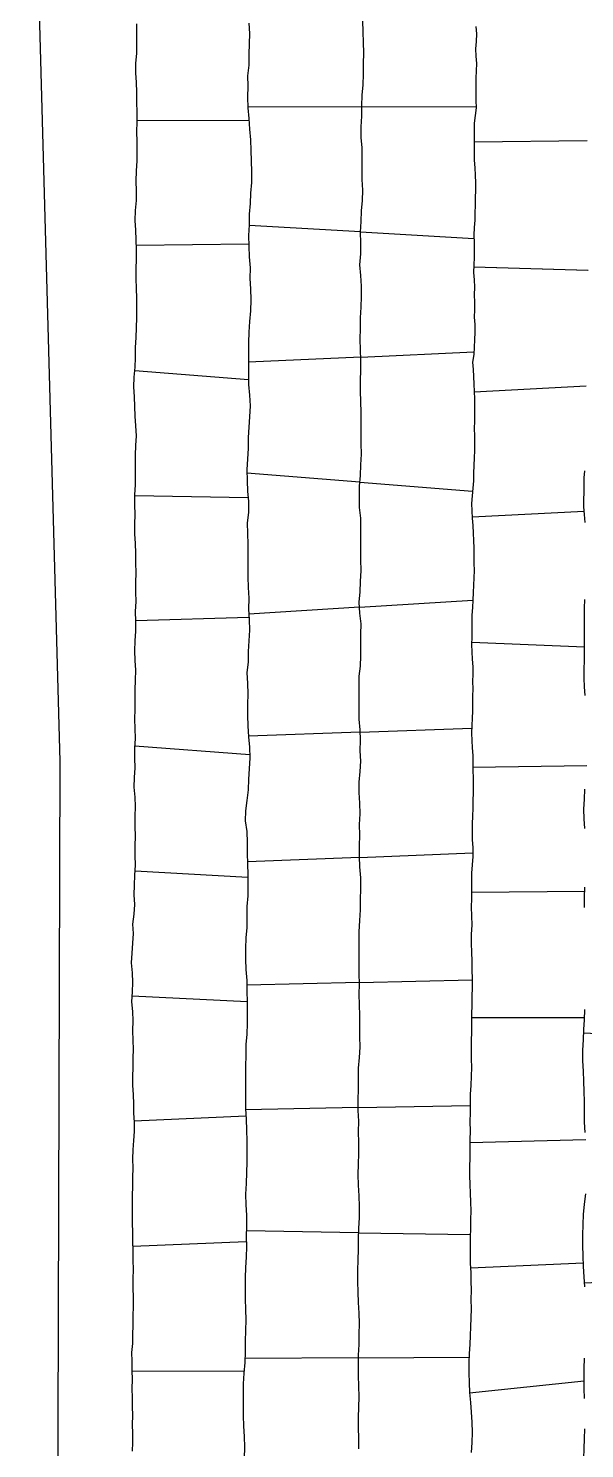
# Model space of a CAD drawing. Extents: x 703186 to 703989, y 1560402 to 1561368.
# Drawn here: x 703186.1 to 703208.3, y 1560793.9 to 1560850.6 of the extents above; entities that cross this region are included whole.
import ezdxf

# ---------------------------------------------------------------- set-up
doc = ezdxf.new("R2010")
doc.units = 0
for name, color, linetype in [('10124_2002_REAL', 30, 'Continuous'), ('AGROCAD PLL', 7, 'Continuous'), ('PANTE_2002', 7, 'Continuous')]:
    doc.layers.add(name, color=color, linetype=linetype)

msp = doc.modelspace()

# ---------------------------------------------------------------- linework, layer by layer
at = {"layer": '10124_2002_REAL'}
for points in [[(703190.2199, 1560793.8314), (703190.2363, 1560794.1777), (703190.2308, 1560794.5322), (703190.2232, 1560794.8897), (703190.2289, 1560795.2489), (703190.2241, 1560795.6084), (703190.224, 1560795.9607), (703190.2127, 1560796.3291), (703190.2139, 1560796.6902), (703190.2123, 1560797.056), (703190.2022, 1560797.4212), (703190.1994, 1560797.7708), (703190.2294, 1560798.1321), (703190.2356, 1560798.4874), (703190.2506, 1560798.8549), (703190.2529, 1560799.2342), (703190.258, 1560799.6079), (703190.2629, 1560799.9747), (703190.2496, 1560800.3408), (703190.249, 1560800.7162), (703190.2635, 1560801.0883), (703190.251, 1560801.4515), (703190.2425, 1560801.8289), (703190.2274, 1560802.2019), (703190.2269, 1560802.5702), (703190.2263, 1560802.9398), (703190.2142, 1560803.2958), (703190.2237, 1560803.67), (703190.2212, 1560804.0408), (703190.2324, 1560804.3977), (703190.2379, 1560804.7729), (703190.2408, 1560805.1302), (703190.2345, 1560805.4991), (703190.2413, 1560805.8662), (703190.2698, 1560806.2297), (703190.2939, 1560806.596), (703190.2943, 1560806.9639), (703190.2778, 1560807.3279), (703190.2713, 1560807.6918), (703190.2609, 1560808.0767), (703190.2389, 1560808.4329), (703190.2377, 1560808.7846), (703190.2462, 1560809.1538), (703190.2435, 1560809.5176), (703190.2538, 1560809.8829), (703190.2532, 1560810.235), (703190.2293, 1560810.6219), (703190.2438, 1560811.0125), (703190.2287, 1560811.3868), (703190.1994, 1560811.7697), (703190.2199, 1560812.1709), (703190.2382, 1560812.5502), (703190.2204, 1560812.9335), (703190.186, 1560813.3284), (703190.2035, 1560813.7155), (703190.2395, 1560814.1113), (703190.2638, 1560814.4992), (703190.237, 1560814.8768), (703190.2831, 1560815.2726), (703190.3098, 1560815.661), (703190.2861, 1560816.0463), (703190.2938, 1560816.4331), (703190.3192, 1560816.8289), (703190.3415, 1560817.2253), (703190.3282, 1560817.6105), (703190.3254, 1560818.0025), (703190.3351, 1560818.3895), (703190.3307, 1560818.7706), (703190.3278, 1560819.1699), (703190.3358, 1560819.5662), (703190.3232, 1560819.9476), (703190.2855, 1560820.3399), (703190.2937, 1560820.7266), (703190.3209, 1560821.1117), (703190.3157, 1560821.5052), (703190.3111, 1560821.8979), (703190.3416, 1560822.294), (703190.3231, 1560822.6824), (703190.3151, 1560823.0653), (703190.3316, 1560823.4556), (703190.32, 1560823.844), (703190.325, 1560824.2276), (703190.3357, 1560824.6214), (703190.3479, 1560825.0127), (703190.3314, 1560825.4017), (703190.3122, 1560825.7907), (703190.3257, 1560826.1857), (703190.3467, 1560826.5768), (703190.3492, 1560826.9721), (703190.3372, 1560827.362), (703190.3608, 1560827.7526), (703190.35, 1560828.1348), (703190.3572, 1560828.5148), (703190.3638, 1560828.9046), (703190.3494, 1560829.3012), (703190.3475, 1560829.6893), (703190.3353, 1560830.078), (703190.3147, 1560830.4534), (703190.3175, 1560830.841), (703190.3238, 1560831.2259), (703190.3099, 1560831.6234), (703190.3175, 1560832.0175), (703190.3352, 1560832.4146), (703190.3429, 1560832.8076), (703190.3395, 1560833.2032), (703190.3409, 1560833.5948), (703190.358, 1560833.9871), (703190.3744, 1560834.378), (703190.3581, 1560834.7689), (703190.3297, 1560835.1594), (703190.3065, 1560835.5507), (703190.2951, 1560835.9345), (703190.2793, 1560836.3241), (703190.2929, 1560836.714), (703190.3244, 1560837.1093), (703190.3342, 1560837.4931), (703190.3432, 1560837.8993), (703190.3645, 1560838.2967), (703190.3858, 1560838.6917), (703190.3928, 1560839.0936), (703190.3874, 1560839.4838), (703190.395, 1560839.8731), (703190.3843, 1560840.2587), (703190.3666, 1560840.6506), (703190.3711, 1560841.0425), (703190.3793, 1560841.4279), (703190.374, 1560841.816), (703190.3692, 1560842.2013), (703190.35, 1560842.5915), (703190.3274, 1560842.976), (703190.3436, 1560843.3699), (703190.3754, 1560843.7639), (703190.3731, 1560844.1569), (703190.3696, 1560844.5464), (703190.3829, 1560844.9493), (703190.4073, 1560845.3503), (703190.4049, 1560845.7363), (703190.407, 1560846.1267), (703190.3918, 1560846.5167), (703190.4056, 1560846.914), (703190.4073, 1560847.3029), (703190.3887, 1560847.6987), (703190.3877, 1560848.0913), (703190.3835, 1560848.4795), (703190.3556, 1560848.8635), (703190.3514, 1560849.2515), (703190.3874, 1560849.6427), (703190.3882, 1560850.0388), (703190.3886, 1560850.4341), (703190.3905, 1560850.8181)], [(703194.8694, 1560850.8546), (703194.8936, 1560850.4388), (703194.8733, 1560850.0247), (703194.8627, 1560849.6136), (703194.8587, 1560849.1753), (703194.8154, 1560848.7518), (703194.8284, 1560848.3294), (703194.8114, 1560847.8997), (703194.8185, 1560847.4657), (703194.8631, 1560847.0427), (703194.894, 1560846.6192), (703194.9365, 1560846.1933), (703194.9474, 1560845.7688), (703194.9512, 1560845.3495), (703194.9727, 1560844.909), (703194.9689, 1560844.49), (703194.9319, 1560844.0689), (703194.9111, 1560843.6465), (703194.8813, 1560843.2197), (703194.8756, 1560842.8018), (703194.8548, 1560842.3688), (703194.8606, 1560841.944), (703194.8765, 1560841.5176), (703194.9127, 1560841.0836), (703194.9045, 1560840.6554), (703194.925, 1560840.2364), (703194.9485, 1560839.8072), (703194.9337, 1560839.3695), (703194.8891, 1560838.9445), (703194.8613, 1560838.5164), (703194.8486, 1560838.0947), (703194.8499, 1560837.6797), (703194.8523, 1560837.2682), (703194.8524, 1560836.8527), (703194.848, 1560836.4164), (703194.884, 1560835.9956), (703194.922, 1560835.5644), (703194.893, 1560835.1296), (703194.8601, 1560834.7136), (703194.8421, 1560834.3016), (703194.8319, 1560833.8783), (703194.8068, 1560833.4443), (703194.7837, 1560833.0259), (703194.8039, 1560832.5823), (703194.8145, 1560832.1634), (703194.8493, 1560831.7518), (703194.8478, 1560831.3173), (703194.7927, 1560830.8983), (703194.811, 1560830.4725), (703194.8288, 1560830.0477), (703194.8231, 1560829.6122), (703194.8189, 1560829.1783), (703194.8193, 1560828.7495), (703194.8333, 1560828.3168), (703194.861, 1560827.8897), (703194.8539, 1560827.4581), (703194.8725, 1560827.038), (703194.8841, 1560826.6116), (703194.8653, 1560826.1853), (703194.8348, 1560825.7641), (703194.8359, 1560825.3407), (703194.7876, 1560824.9168), (703194.8102, 1560824.4893), (703194.8249, 1560824.0652), (703194.8173, 1560823.6405), (703194.813, 1560823.2106), (703194.8257, 1560822.7883), (703194.8512, 1560822.3557), (703194.8857, 1560821.9406), (703194.9097, 1560821.521), (703194.8734, 1560821.0746), (703194.8507, 1560820.6576), (703194.8309, 1560820.2424), (703194.7789, 1560819.8178), (703194.7333, 1560819.4031), (703194.7202, 1560819.0001), (703194.7851, 1560818.5767), (703194.803, 1560818.1396), (703194.7958, 1560817.7114), (703194.8173, 1560817.2839), (703194.8265, 1560816.8499), (703194.8211, 1560816.4266), (703194.8175, 1560816.0064), (703194.7881, 1560815.5847), (703194.7877, 1560815.1607), (703194.7811, 1560814.7435), (703194.7486, 1560814.3291), (703194.7259, 1560813.9028), (703194.7318, 1560813.4755), (703194.7455, 1560813.059), (703194.7799, 1560812.6198), (703194.7889, 1560812.1965), (703194.7913, 1560811.7675), (703194.7995, 1560811.3381), (703194.8001, 1560810.9076), (703194.7868, 1560810.4852), (703194.7448, 1560810.0698), (703194.7411, 1560809.6281), (703194.7319, 1560809.204), (703194.7252, 1560808.785), (703194.737, 1560808.3499), (703194.7298, 1560807.9189), (703194.7253, 1560807.5042), (703194.7601, 1560807.0863), (703194.7751, 1560806.6515), (703194.778, 1560806.2281), (703194.7807, 1560805.7915), (703194.7822, 1560805.3739), (703194.7684, 1560804.9532), (703194.7532, 1560804.5226), (703194.7371, 1560804.0973), (703194.7469, 1560803.6663), (703194.7685, 1560803.25), (703194.7685, 1560802.8275), (703194.7608, 1560802.4055), (703194.7669, 1560801.9972), (703194.7637, 1560801.5768), (703194.7337, 1560801.1686), (703194.7157, 1560800.7525), (703194.7235, 1560800.3293), (703194.7199, 1560799.9152), (703194.7355, 1560799.494), (703194.7419, 1560799.07), (703194.7274, 1560798.6473), (703194.7234, 1560798.2257), (703194.7208, 1560797.7927), (703194.7025, 1560797.3645), (703194.6634, 1560796.9447), (703194.6406, 1560796.5187), (703194.6336, 1560796.1057), (703194.6344, 1560795.6879), (703194.6398, 1560795.2611), (703194.6446, 1560794.8353), (703194.6742, 1560794.4136), (703194.6947, 1560793.989), (703194.6771, 1560793.5551)], [(703199.2491, 1560793.9294), (703199.2516, 1560794.3496), (703199.2409, 1560794.7639), (703199.2372, 1560795.1688), (703199.2572, 1560795.5848), (703199.2662, 1560796.004), (703199.2513, 1560796.4273), (703199.2479, 1560796.8491), (703199.2445, 1560797.2587), (703199.2424, 1560797.669), (703199.2657, 1560798.0853), (703199.2731, 1560798.5035), (703199.2819, 1560798.9233), (703199.2668, 1560799.3437), (703199.2465, 1560799.7604), (703199.2303, 1560800.1822), (703199.2178, 1560800.6078), (703199.2183, 1560801.0394), (703199.2248, 1560801.4695), (703199.2407, 1560801.8776), (703199.242, 1560802.3041), (703199.2491, 1560802.7327), (703199.2766, 1560803.1488), (703199.2777, 1560803.5946), (703199.2643, 1560804.0205), (703199.2469, 1560804.4465), (703199.231, 1560804.8779), (703199.238, 1560805.296), (703199.2555, 1560805.7172), (703199.2535, 1560806.1501), (703199.2478, 1560806.5849), (703199.2579, 1560807.0049), (703199.2331, 1560807.4285), (703199.2243, 1560807.8686), (703199.2424, 1560808.2773), (703199.2392, 1560808.6991), (703199.2392, 1560809.1219), (703199.2789, 1560809.5493), (703199.3029, 1560809.9646), (703199.2996, 1560810.3887), (703199.2934, 1560810.8135), (703199.2914, 1560811.2323), (703199.2835, 1560811.6538), (703199.2712, 1560812.0748), (703199.2807, 1560812.4812), (703199.2706, 1560812.9055), (703199.2673, 1560813.3336), (703199.2708, 1560813.76), (703199.2693, 1560814.1666), (703199.2693, 1560814.5729), (703199.2901, 1560815.0142), (703199.3183, 1560815.4436), (703199.3199, 1560815.8616), (703199.3306, 1560816.2854), (703199.34, 1560816.7192), (703199.296, 1560817.1585), (703199.2793, 1560817.5705), (703199.2853, 1560818.0033), (703199.2945, 1560818.4317), (703199.2816, 1560818.8578), (703199.3027, 1560819.2834), (703199.2969, 1560819.7059), (703199.2674, 1560820.1315), (703199.2648, 1560820.5406), (703199.3043, 1560820.9675), (703199.3287, 1560821.3767), (703199.3145, 1560821.8014), (703199.3169, 1560822.2262), (703199.302, 1560822.6367), (703199.2725, 1560823.0596), (703199.2702, 1560823.4868), (703199.2662, 1560823.9118), (703199.2621, 1560824.3387), (703199.2731, 1560824.7725), (703199.3196, 1560825.18), (703199.3375, 1560825.5906), (703199.3295, 1560826.0256), (703199.3331, 1560826.4489), (703199.3493, 1560826.8698), (703199.3016, 1560827.2955), (703199.2745, 1560827.7259), (703199.3046, 1560828.1434), (703199.3233, 1560828.5549), (703199.351, 1560829.0004), (703199.3384, 1560829.4177), (703199.3386, 1560829.8293), (703199.33, 1560830.2444), (703199.3379, 1560830.6579), (703199.3316, 1560831.0818), (703199.2811, 1560831.5125), (703199.2814, 1560831.9502), (703199.2833, 1560832.369), (703199.3176, 1560832.7923), (703199.3411, 1560833.2132), (703199.356, 1560833.6352), (703199.3544, 1560834.0676), (703199.3493, 1560834.4752), (703199.3455, 1560834.8861), (703199.3462, 1560835.3072), (703199.3384, 1560835.74), (703199.317, 1560836.1631), (703199.3247, 1560836.5838), (703199.3317, 1560836.998), (703199.3411, 1560837.4086), (703199.3225, 1560837.8135), (703199.3126, 1560838.233), (703199.3203, 1560838.6639), (703199.3238, 1560839.089), (703199.3423, 1560839.51), (703199.3569, 1560839.9369), (703199.3625, 1560840.3519), (703199.3317, 1560840.7723), (703199.2935, 1560841.2001), (703199.3329, 1560841.6398), (703199.3288, 1560842.0809), (703199.3215, 1560842.5038), (703199.3465, 1560842.9328), (703199.3563, 1560843.3581), (703199.4047, 1560843.7659), (703199.4163, 1560844.1872), (703199.3936, 1560844.6092), (703199.3879, 1560845.0267), (703199.3829, 1560845.4415), (703199.3846, 1560845.8722), (703199.3501, 1560846.2846), (703199.3447, 1560846.7102), (703199.3789, 1560847.1332), (703199.3779, 1560847.5476), (703199.3877, 1560847.9698), (703199.4331, 1560848.3941), (703199.4359, 1560848.8131), (703199.4464, 1560849.2307), (703199.4528, 1560849.66), (703199.4363, 1560850.0804), (703199.4217, 1560850.5051), (703199.4198, 1560850.9439)], [(703203.9305, 1560850.7226), (703203.9456, 1560850.4251), (703203.9347, 1560850.1186), (703203.906, 1560849.8236), (703203.9199, 1560849.5331), (703203.9509, 1560849.2436), (703203.9411, 1560848.9533), (703203.9223, 1560848.6539), (703203.9257, 1560848.3575), (703203.9216, 1560848.0628), (703203.9319, 1560847.7653), (703203.9352, 1560847.4636), (703203.9022, 1560847.1578), (703203.8643, 1560846.8547), (703203.8583, 1560846.5586), (703203.8545, 1560846.2636), (703203.8574, 1560845.9708), (703203.8628, 1560845.6737), (703203.8646, 1560845.3776), (703203.884, 1560845.074), (703203.897, 1560844.7757), (703203.9098, 1560844.4744), (703203.9075, 1560844.1776), (703203.9005, 1560843.8744), (703203.9019, 1560843.5737), (703203.8908, 1560843.2777), (703203.8838, 1560842.9796), (703203.856, 1560842.6901), (703203.8486, 1560842.3893), (703203.8552, 1560842.09), (703203.8608, 1560841.7989), (703203.8562, 1560841.5), (703203.8466, 1560841.1985), (703203.8376, 1560840.8986), (703203.8552, 1560840.604), (703203.8732, 1560840.3028), (703203.8654, 1560840.0067), (703203.8787, 1560839.7059), (703203.8685, 1560839.4054), (703203.8634, 1560839.1118), (703203.8846, 1560838.8143), (703203.8873, 1560838.5139), (703203.878, 1560838.2116), (703203.8555, 1560837.9126), (703203.8399, 1560837.6141), (703203.7978, 1560837.317), (703203.8129, 1560837.025), (703203.8328, 1560836.7367), (703203.8441, 1560836.4403), (703203.8572, 1560836.1444), (703203.8729, 1560835.8461), (703203.867, 1560835.5484), (703203.8679, 1560835.2491), (703203.8673, 1560834.9555), (703203.862, 1560834.6598), (703203.8662, 1560834.3767), (703203.8698, 1560834.0779), (703203.8696, 1560833.7902), (703203.8598, 1560833.4929), (703203.846, 1560833.1939), (703203.8388, 1560832.8865), (703203.8324, 1560832.5788), (703203.8001, 1560832.279), (703203.7787, 1560831.9738), (703203.7556, 1560831.6742), (703203.7691, 1560831.3833), (703203.7845, 1560831.085), (703203.8045, 1560830.7877), (703203.8206, 1560830.4911), (703203.8355, 1560830.1895), (703203.8408, 1560829.8867), (703203.843, 1560829.5888), (703203.8514, 1560829.2924), (703203.8568, 1560828.9967), (703203.8429, 1560828.6995), (703203.8294, 1560828.4091), (703203.8129, 1560828.1133), (703203.8005, 1560827.8148), (703203.7975, 1560827.5142), (703203.7718, 1560827.2111), (703203.764, 1560826.9203), (703203.7691, 1560826.6285), (703203.768, 1560826.3345), (703203.7558, 1560826.0421), (703203.7652, 1560825.7499), (703203.7856, 1560825.4496), (703203.8015, 1560825.1521), (703203.802, 1560824.8524), (703203.7985, 1560824.5573), (703203.8027, 1560824.2706), (703203.7982, 1560823.9764), (703203.795, 1560823.6784), (703203.7911, 1560823.3836), (703203.7807, 1560823.095), (703203.7619, 1560822.8003), (703203.7582, 1560822.507), (703203.7692, 1560822.2079), (703203.7803, 1560821.9102), (703203.8, 1560821.6144), (703203.8064, 1560821.3192), (703203.8113, 1560821.0141), (703203.8157, 1560820.7125), (703203.8221, 1560820.4108), (703203.8143, 1560820.1149), (703203.8098, 1560819.81), (703203.8091, 1560819.4991), (703203.7902, 1560819.1844), (703203.7737, 1560818.8745), (703203.7774, 1560818.5673), (703203.7801, 1560818.2502), (703203.8043, 1560817.919), (703203.8058, 1560817.5812), (703203.7826, 1560817.2424), (703203.7559, 1560816.9083), (703203.7567, 1560816.5731), (703203.7554, 1560816.2455), (703203.7592, 1560815.9046), (703203.7417, 1560815.555), (703203.7482, 1560815.2064), (703203.7594, 1560814.8402), (703203.7337, 1560814.4708), (703203.7394, 1560814.1083), (703203.7588, 1560813.7562), (703203.761, 1560813.4025), (703203.7699, 1560813.048), (703203.7783, 1560812.6927), (703203.781, 1560812.3407), (703203.7702, 1560811.9857), (703203.7627, 1560811.6341), (703203.7576, 1560811.2815), (703203.7571, 1560810.9275), (703203.7473, 1560810.5758), (703203.7441, 1560810.2219), (703203.7454, 1560809.8639), (703203.7447, 1560809.5029), (703203.7528, 1560809.1516), (703203.739, 1560808.7982), (703203.7194, 1560808.4365), (703203.694, 1560808.082), (703203.6987, 1560807.7268), (703203.695, 1560807.3554), (703203.6902, 1560806.9876), (703203.6966, 1560806.6202), (703203.6802, 1560806.2603), (703203.6899, 1560805.9052), (703203.6821, 1560805.5469), (703203.673, 1560805.1904), (703203.6752, 1560804.835), (703203.6845, 1560804.4777), (703203.7045, 1560804.1262), (703203.7191, 1560803.7714), (703203.7278, 1560803.4232), (703203.7173, 1560803.0774), (703203.7116, 1560802.7262), (703203.6988, 1560802.3788), (703203.7022, 1560802.0331), (703203.7005, 1560801.6804), (703203.705, 1560801.3305), (703203.7207, 1560800.9687), (703203.7323, 1560800.6141), (703203.7329, 1560800.2528), (703203.7313, 1560799.8816), (703203.7404, 1560799.5175), (703203.732, 1560799.1544), (703203.7172, 1560798.7986), (703203.7009, 1560798.4491), (703203.6821, 1560798.0936), (703203.661, 1560797.7313), (703203.6424, 1560797.3581), (703203.6444, 1560796.965), (703203.6566, 1560796.5617), (703203.6778, 1560796.1703), (703203.7189, 1560795.777), (703203.7386, 1560795.3815), (703203.7607, 1560794.9889), (703203.7768, 1560794.5823), (703203.7706, 1560794.179), (703203.7446, 1560793.78)], [(703208.2854, 1560830.9183), (703208.2615, 1560831.2334), (703208.2429, 1560831.5401), (703208.2368, 1560831.8244), (703208.2435, 1560832.1117), (703208.2539, 1560832.4064), (703208.2548, 1560832.6939), (703208.2728, 1560832.9808)], [(703208.295, 1560824.0071), (703208.2647, 1560824.3558), (703208.2519, 1560824.6998), (703208.2487, 1560825.0506), (703208.2659, 1560825.4034), (703208.2698, 1560825.7516), (703208.2646, 1560826.0993), (703208.257, 1560826.4457), (703208.2583, 1560826.7877), (703208.258, 1560827.1369), (703208.2617, 1560827.489), (703208.2753, 1560827.8367)], [(703208.2711, 1560818.6954), (703208.2555, 1560819.0812), (703208.2432, 1560819.4713), (703208.2573, 1560819.8679), (703208.2771, 1560820.2593)], [(703208.2679, 1560815.5349), (703208.2668, 1560815.9434), (703208.2783, 1560816.3557)], [(703208.2907, 1560806.5489), (703208.2647, 1560806.9653), (703208.2598, 1560807.3818), (703208.2604, 1560807.7964), (703208.2543, 1560808.1984), (703208.2351, 1560808.6041), (703208.2187, 1560809.0097), (703208.1945, 1560809.4203), (703208.2003, 1560809.8389), (703208.2212, 1560810.2557), (703208.2408, 1560810.6635), (703208.2581, 1560811.0602), (703208.2721, 1560811.4616)], [(703208.2736, 1560800.3874), (703208.2543, 1560800.7978), (703208.2294, 1560801.208), (703208.21, 1560801.6263), (703208.1919, 1560802.0478), (703208.2016, 1560802.4542), (703208.2159, 1560802.8751), (703208.2287, 1560803.2861), (703208.2593, 1560803.6966), (703208.3131, 1560804.1102)], [(703208.2701, 1560795.9376), (703208.2535, 1560796.3316), (703208.2442, 1560796.7279), (703208.2488, 1560797.1362), (703208.2692, 1560797.5429)], [(703208.231, 1560793.543), (703208.2539, 1560793.9356), (703208.2638, 1560794.3292), (703208.2774, 1560794.7256)]]:
    msp.add_lwpolyline(points, dxfattribs=at)
at = {"layer": 'AGROCAD PLL', "color": 1, "true_color": 0xff0000}
for points in [[(703199.378, 1560847.5068), (703194.818, 1560847.4958)], [(703199.378, 1560847.5068), (703203.9346, 1560847.5178)], [(703199.378, 1560847.5068), (703203.9346, 1560847.5178)], [(703203.8442, 1560841.12), (703208.4033, 1560840.9832)], [(703203.8442, 1560841.12), (703208.4024, 1560840.9833)], [(703190.3189, 1560821.9995), (703194.9025, 1560821.6466)], [(703203.8092, 1560821.1417), (703208.3595, 1560821.2148)], [(703190.212, 1560812.0155), (703194.7912, 1560811.7816)], [(703190.212, 1560812.0155), (703194.791, 1560811.7816)], [(703208.2346, 1560810.5338), (703212.7878, 1560810.315)], [(703203.6832, 1560806.151), (703208.3125, 1560806.2774)], [(703203.6792, 1560796.1567), (703208.2464, 1560796.634)]]:
    msp.add_lwpolyline(points, dxfattribs=at)
at = {"layer": 'AGROCAD PLL', "color": 3, "true_color": 0x00ff00}
for points in [[(703190.4059, 1560846.9812), (703194.869, 1560846.9617)], [(703203.856, 1560846.1167), (703208.3748, 1560846.1614)], [(703199.3221, 1560842.5142), (703194.8742, 1560842.7734)], [(703190.3719, 1560841.9855), (703194.8593, 1560842.0414)], [(703199.3221, 1560842.5142), (703203.8517, 1560842.2503)], [(703199.3221, 1560842.5142), (703203.8517, 1560842.2503)], [(703199.336, 1560837.5201), (703194.852, 1560837.3141)], [(703199.336, 1560837.5201), (703203.8458, 1560837.7273)], [(703199.336, 1560837.5201), (703203.8458, 1560837.7273)], [(703190.3147, 1560836.9882), (703194.8501, 1560836.6268)], [(703203.858, 1560836.1286), (703208.3245, 1560836.3636)], [(703199.2958, 1560832.5229), (703194.79, 1560832.888)], [(703199.2958, 1560832.5229), (703203.7917, 1560832.1586)], [(703199.2958, 1560832.5229), (703203.7917, 1560832.1586)], [(703190.317, 1560831.993), (703194.8363, 1560831.9059)], [(703203.782, 1560831.1338), (703208.2535, 1560831.3646)], [(703199.2869, 1560827.5296), (703203.8005, 1560827.8138)], [(703199.2869, 1560827.5296), (703203.8005, 1560827.8138)], [(703199.2869, 1560827.5296), (703203.8005, 1560827.8138)], [(703199.2869, 1560827.5296), (703203.8005, 1560827.8138)], [(703190.3485, 1560826.9956), (703194.8682, 1560827.1347)], [(703203.7598, 1560826.1383), (703208.2668, 1560825.9503)], [(703199.3056, 1560822.5374), (703203.7606, 1560822.6991)], [(703199.3056, 1560822.5374), (703203.7606, 1560822.6991)], [(703199.3056, 1560822.5374), (703194.85, 1560822.3757)], [(703199.2804, 1560817.5423), (703203.8052, 1560817.7258)], [(703199.2804, 1560817.5423), (703203.8052, 1560817.7258)], [(703199.2804, 1560817.5423), (703194.8134, 1560817.3613)], [(703190.329, 1560817.0038), (703194.8252, 1560816.7508)], [(703203.7565, 1560816.1458), (703208.2738, 1560816.1961)], [(703199.2791, 1560812.5466), (703194.7837, 1560812.4396)], [(703199.2791, 1560812.5466), (703203.7786, 1560812.6538)], [(703199.2791, 1560812.5466), (703203.7786, 1560812.6538)], [(703203.7574, 1560811.1485), (703208.261, 1560811.1421)], [(703199.2307, 1560807.5501), (703194.729, 1560807.4601)], [(703199.2307, 1560807.5501), (703203.6978, 1560807.6394)], [(703199.2307, 1560807.5501), (703203.6978, 1560807.6394)], [(703190.2918, 1560807.0197), (703194.7488, 1560807.2218)], [(703199.2461, 1560802.5532), (703194.7649, 1560802.6275)], [(703199.2461, 1560802.5532), (703203.7025, 1560802.4794)], [(703199.2461, 1560802.5532), (703203.7025, 1560802.4794)], [(703190.2347, 1560802.0225), (703194.7638, 1560802.2059)], [(703203.7127, 1560801.153), (703208.2229, 1560801.3487)], [(703208.266, 1560800.5492), (703212.7305, 1560800.7592)], [(703199.243, 1560797.5557), (703194.7097, 1560797.5325)], [(703190.2124, 1560797.0254), (703194.6727, 1560797.0449)]]:
    msp.add_lwpolyline(points, dxfattribs=at)
at = {"layer": 'AGROCAD PLL', "color": 5, "true_color": 0x0000ff}
for points in [[(703199.2869, 1560827.5296), (703194.8631, 1560827.251)], [(703199.243, 1560797.5557), (703203.6534, 1560797.5783)], [(703199.243, 1560797.5557), (703203.6534, 1560797.5783)]]:
    msp.add_lwpolyline(points, dxfattribs=at)
at = {"layer": 'PANTE_2002'}
msp.add_lwpolyline([(703495.5549, 1560702.2946), (703487.9151, 1560691.4135), (703417.9712, 1560699.3031), (703404.5562, 1560700.9042), (703403.089, 1560701.0793), (703312.8635, 1560711.8482), (703206.4166, 1560725.7724), (703188.2874, 1560728.4936), (703186.8586, 1560734.5261), (703187.1761, 1560768.1812), (703187.3349, 1560821.3625), (703186.0649, 1560867.2414), (703186.2236, 1560874.5439), (703186.5411, 1560929.154), (703189.7161, 1560953.284), (703190.8619, 1560956.2043), (703194.1715, 1560964.6396), (703263.0481, 1560953.3247), (703263.0481, 1560953.3247), (703319.1399, 1560946.181), (703445.8756, 1560931.0997), (703527.5263, 1560925.1196)], dxfattribs=at)

doc.saveas('drawing.dxf')
